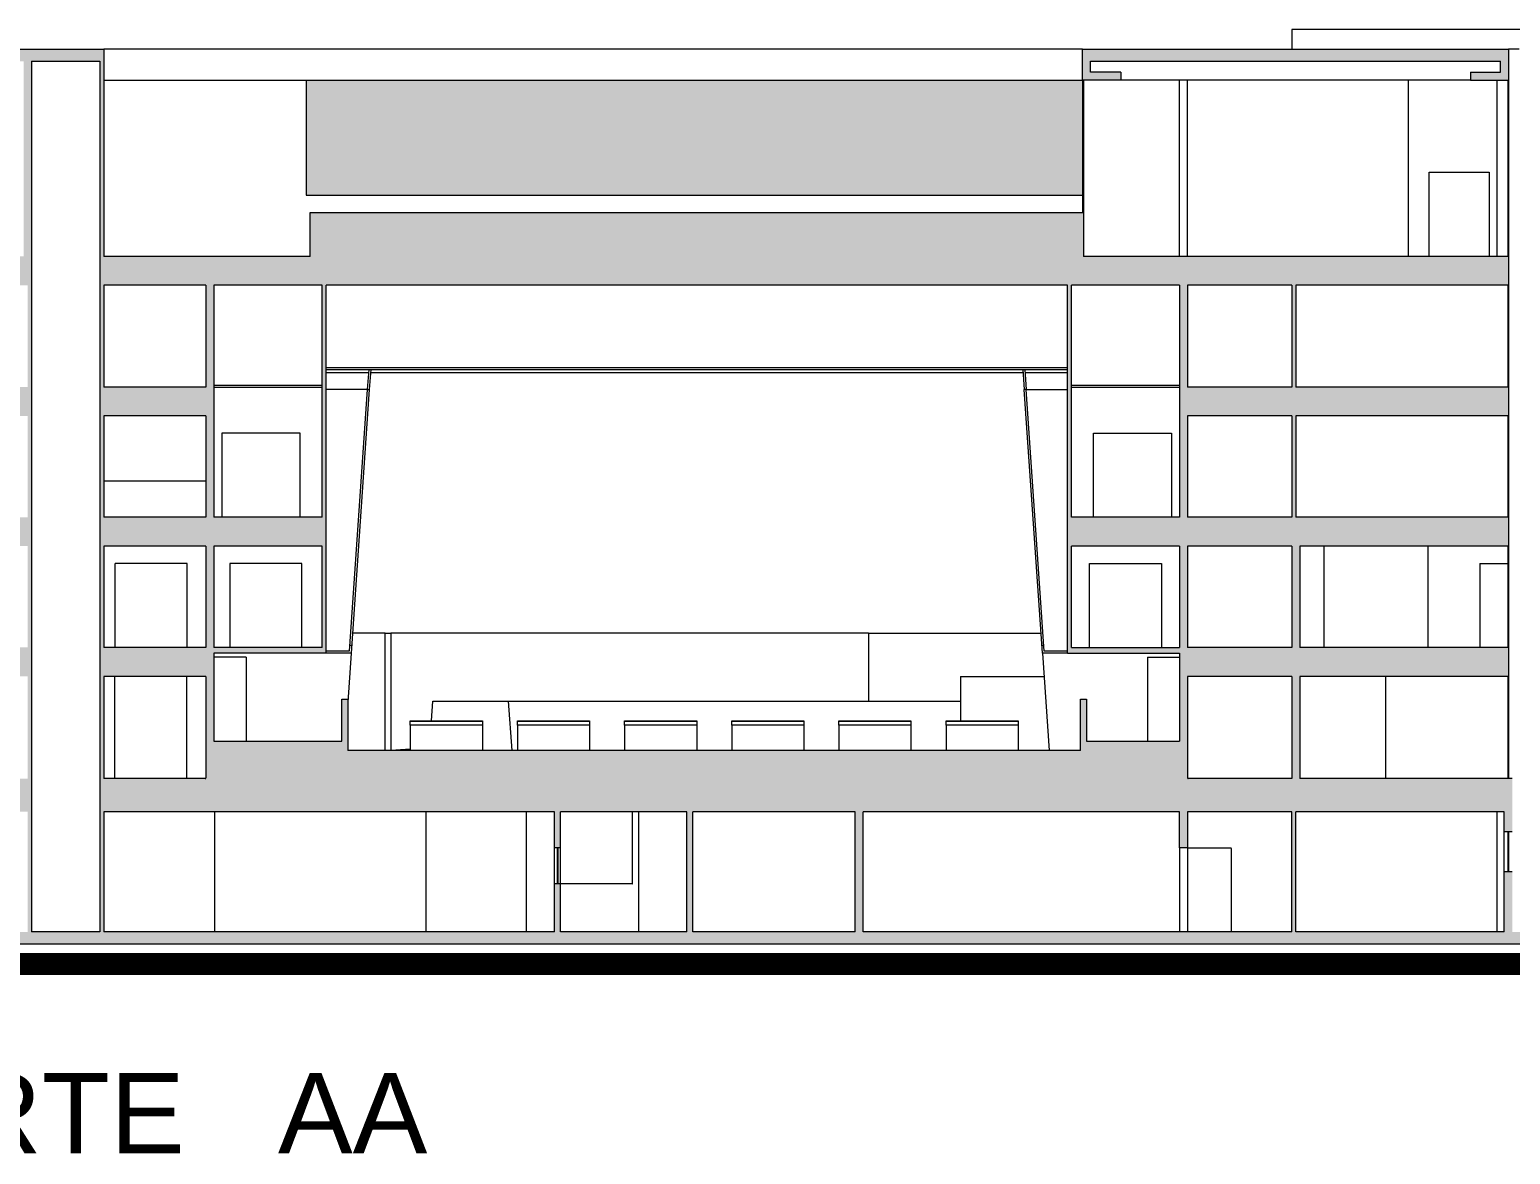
# Model space of a CAD drawing. Header units: metres. Extents: x -331 to 2982, y 362 to 2539.
# Drawn here: x 792.35 to 829.3, y 2333.05 to 2361.12 of the extents above; entities that cross this region are included whole.
import ezdxf

# ---------------------------------------------------------------- set-up
doc = ezdxf.new("R2010")
doc.units = ezdxf.units.M
doc.layers.get('0').update_dxf_attribs({"color": 251})
doc.layers.add('Texto_Salas', color=251, linetype='Continuous')
doc.styles.add('ARIAL', font='arial.ttf')

msp = doc.modelspace()

# ---------------------------------------------------------------- hatches: boundary and pattern name
at = {"lineweight": 0}
h = msp.add_hatch(color=256, dxfattribs=at)
h.paths.add_polyline_path([(794.198, 2360.627), (785.088, 2360.627), (785.088, 2359.857), (786.058, 2359.857), (786.058, 2360.057), (785.288, 2360.057), (785.288, 2360.327), (790.298, 2360.327), (790.298, 2355.457), (786.038, 2355.457), (786.038, 2354.737), (788.698, 2354.737), (788.698, 2352.197), (786.038, 2352.197), (786.038, 2351.477), (792.298, 2351.477), (792.298, 2348.947), (786.038, 2348.947), (786.038, 2348.227), (789.648, 2348.227), (789.648, 2345.697), (786.038, 2345.697), (786.038, 2344.977), (790.55, 2344.977), (790.55, 2342.427), (784.638, 2342.427), (784.638, 2342.377), (784.638, 2341.599), (784.838, 2341.599), (784.838, 2342.127), (789.538, 2342.127), (789.538, 2341.599), (792.298, 2341.599), (792.298, 2338.597), (789.738, 2338.597), (789.738, 2340.977), (789.538, 2340.977), (789.538, 2338.297), (794.198, 2338.297), (794.198, 2338.597), (794.198, 2341.599)])
h.paths.add_polyline_path([(792.198, 2360.327), (792.198, 2359.857), (792.198, 2355.457), (790.398, 2355.457), (790.398, 2360.327)], flags=16)
h.paths.add_polyline_path([(792.398, 2360.327), (794.098, 2360.327), (794.098, 2338.597), (792.398, 2338.597)], flags=16)
h.paths.add_polyline_path([(792.298, 2354.737), (792.298, 2352.197), (790.598, 2352.197), (790.598, 2354.737)], flags=16)
h.paths.add_polyline_path([(790.498, 2354.737), (790.498, 2352.197), (790.198, 2352.197), (790.198, 2354.737)], flags=16)
h.paths.add_polyline_path([(790.098, 2354.737), (790.098, 2352.197), (788.798, 2352.197), (788.798, 2354.737)], flags=16)
h.paths.add_polyline_path([(792.298, 2348.227), (792.298, 2345.697), (789.748, 2345.697), (789.748, 2348.227)], flags=16)
h.paths.add_polyline_path([(792.298, 2344.977), (792.298, 2342.427), (790.61, 2342.427), (790.61, 2344.977)], flags=16)
for points in [[(829.258, 2360.627), (818.628, 2360.627), (818.628, 2359.857), (819.578, 2359.857), (819.578, 2360.057), (818.828, 2360.057), (818.828, 2360.327), (829.058, 2360.327), (829.058, 2360.057), (828.308, 2360.057), (828.308, 2359.857), (829.258, 2359.857)], [(818.628, 2359.857), (799.248, 2359.857), (799.248, 2356.987), (818.628, 2356.987)]]:
    msp.add_hatch(color=256, dxfattribs=at).paths.add_polyline_path(points)
h = msp.add_hatch(color=256, dxfattribs=at)
h.paths.add_polyline_path([(818.248, 2356.557), (799.348, 2356.557), (799.348, 2355.457), (794.198, 2355.457), (794.198, 2354.737), (796.748, 2354.737), (796.748, 2352.197), (794.198, 2352.197), (794.198, 2351.477), (796.748, 2351.477), (796.748, 2348.947), (794.198, 2348.947), (794.198, 2348.227), (796.748, 2348.227), (796.748, 2345.697), (794.198, 2345.697), (794.198, 2344.977), (796.748, 2344.977), (796.748, 2342.427), (794.198, 2342.427), (794.198, 2341.599), (805.448, 2341.599), (805.448, 2340.697), (805.598, 2340.697), (805.598, 2341.599), (808.748, 2341.599), (808.748, 2338.597), (805.598, 2338.597), (805.598, 2339.797), (805.448, 2339.797), (805.448, 2338.597), (794.198, 2338.597), (794.198, 2338.297), (813.148, 2338.297), (813.148, 2338.597), (813.148, 2341.599), (813.148, 2343.124), (800.288, 2343.124), (800.288, 2344.407), (800.138, 2344.407), (800.138, 2343.357), (796.948, 2343.357), (796.948, 2345.557), (799.748, 2345.557), (799.748, 2354.737), (818.248, 2354.737)])
h.paths.add_polyline_path([(799.648, 2354.737), (799.648, 2348.947), (796.948, 2348.947), (796.948, 2354.737)], flags=17)
h.paths.add_polyline_path([(799.648, 2348.227), (799.648, 2345.697), (796.948, 2345.697), (796.948, 2348.227)], flags=16)
h.paths.add_polyline_path([(812.948, 2341.599), (812.948, 2338.597), (808.898, 2338.597), (808.898, 2341.599)], flags=16)
h = msp.add_hatch(color=256, dxfattribs=at)
h.paths.add_polyline_path([(829.258, 2355.457), (818.648, 2355.457), (818.648, 2356.557), (818.248, 2356.557), (818.248, 2354.737), (818.248, 2345.557), (821.048, 2345.557), (821.048, 2343.357), (818.728, 2343.357), (818.728, 2344.407), (818.578, 2344.407), (818.578, 2343.124), (813.148, 2343.124), (813.148, 2341.599), (821.048, 2341.599), (821.048, 2340.697), (821.248, 2340.697), (821.248, 2341.599), (823.848, 2341.599), (823.848, 2338.597), (813.148, 2338.597), (813.148, 2338.297), (837.248, 2338.297), (837.248, 2338.597), (829.348, 2338.597), (829.348, 2340.098), (829.148, 2340.098), (829.148, 2338.597), (823.948, 2338.597), (823.948, 2341.599), (829.148, 2341.599), (829.148, 2341.099), (829.348, 2341.099), (829.348, 2341.599), (829.348, 2342.427), (824.048, 2342.427), (824.048, 2344.977), (829.258, 2344.977), (829.258, 2345.697), (824.048, 2345.697), (824.048, 2348.227), (829.258, 2348.227), (829.258, 2348.947), (823.948, 2348.947), (823.948, 2351.477), (829.258, 2351.477), (829.258, 2352.197), (823.948, 2352.197), (823.948, 2354.737), (829.258, 2354.737)])
h.paths.add_polyline_path([(821.048, 2354.737), (821.048, 2348.947), (818.348, 2348.947), (818.348, 2354.737)], flags=17)
h.paths.add_polyline_path([(821.248, 2354.737), (823.848, 2354.737), (823.848, 2352.197), (821.248, 2352.197)], flags=17)
h.paths.add_polyline_path([(821.248, 2351.477), (823.848, 2351.477), (823.848, 2348.947), (821.248, 2348.947)], flags=17)
h.paths.add_polyline_path([(821.048, 2348.227), (821.048, 2345.697), (818.348, 2345.697), (818.348, 2348.227)], flags=17)
h.paths.add_polyline_path([(821.248, 2348.227), (823.848, 2348.227), (823.848, 2345.697), (821.248, 2345.697)], flags=17)
h.paths.add_polyline_path([(821.248, 2344.977), (823.848, 2344.977), (823.848, 2342.427), (821.248, 2342.427)], flags=17)

# ---------------------------------------------------------------- linework, layer by layer
for p, q in [((785.088, 2360.627), (794.198, 2360.627)), ((792.398, 2360.327), (794.098, 2360.327)), ((792.398, 2360.327), (792.398, 2338.597)), ((794.098, 2360.327), (794.098, 2338.597)), ((818.628, 2360.627), (794.198, 2360.627)), ((794.198, 2360.627), (794.198, 2355.457)), ((818.628, 2360.627), (829.258, 2360.627)), ((818.628, 2359.857), (818.628, 2360.627)), ((818.828, 2360.327), (829.058, 2360.327)), ((818.828, 2360.057), (818.828, 2360.327)), ((829.058, 2360.057), (829.058, 2360.327)), ((829.523, 2360.627), (829.258, 2360.627)), ((829.258, 2360.627), (829.258, 2359.857)), ((819.578, 2360.057), (818.828, 2360.057)), ((819.578, 2360.057), (819.578, 2359.857)), ((828.308, 2360.057), (828.308, 2359.857)), ((828.308, 2360.057), (829.058, 2360.057)), ((794.198, 2359.857), (818.628, 2359.857)), ((818.628, 2359.857), (818.628, 2356.557)), ((819.578, 2359.857), (818.628, 2359.857)), ((818.648, 2359.857), (818.648, 2356.557)), ((828.308, 2359.857), (819.578, 2359.857)), ((821.048, 2355.457), (821.048, 2359.857)), ((821.248, 2355.457), (821.248, 2359.857)), ((826.758, 2355.457), (826.758, 2359.857)), ((828.308, 2359.857), (829.258, 2359.857)), ((828.973, 2355.457), (828.973, 2359.857)), ((829.238, 2359.857), (829.238, 2355.457)), ((829.258, 2359.857), (829.258, 2355.457)), ((818.648, 2356.557), (818.648, 2355.457)), ((799.348, 2355.457), (794.198, 2355.457)), ((829.258, 2355.457), (818.648, 2355.457)), ((829.258, 2355.457), (829.258, 2354.737)), ((794.098, 2354.737), (794.098, 2352.197)), ((794.198, 2354.737), (794.198, 2352.197)), ((796.748, 2354.737), (794.198, 2354.737)), ((794.198, 2354.737), (794.198, 2352.197)), ((796.748, 2354.737), (796.748, 2352.197)), ((799.648, 2354.737), (796.948, 2354.737)), ((796.948, 2354.737), (796.948, 2348.947)), ((799.648, 2348.947), (799.648, 2354.737)), ((818.248, 2354.737), (799.748, 2354.737)), ((799.748, 2345.557), (799.748, 2354.737)), ((818.248, 2345.557), (818.248, 2354.737)), ((821.048, 2354.737), (818.348, 2354.737)), ((818.348, 2348.947), (818.348, 2354.737)), ((821.048, 2354.737), (821.048, 2348.947)), ((823.848, 2354.737), (821.248, 2354.737)), ((821.248, 2354.737), (821.248, 2352.197)), ((823.848, 2354.737), (823.848, 2352.197)), ((829.258, 2354.737), (823.948, 2354.737)), ((823.948, 2354.737), (823.948, 2352.197)), ((829.238, 2354.737), (829.238, 2352.197)), ((829.258, 2354.737), (829.258, 2352.197)), ((799.748, 2352.685), (818.248, 2352.685)), ((799.748, 2352.635), (818.248, 2352.635)), ((800.81, 2352.635), (800.776, 2352.135)), ((800.86, 2352.635), (800.826, 2352.135)), ((817.135, 2352.635), (817.17, 2352.135)), ((817.186, 2352.635), (817.22, 2352.135)), ((796.748, 2352.197), (794.198, 2352.197)), ((796.948, 2352.247), (799.648, 2352.247)), ((796.948, 2352.197), (799.648, 2352.197)), ((800.804, 2352.552), (799.748, 2352.552)), ((817.141, 2352.552), (800.855, 2352.552)), ((818.248, 2352.552), (817.191, 2352.552)), ((818.348, 2352.247), (821.048, 2352.247)), ((818.348, 2352.197), (821.048, 2352.197)), ((823.848, 2352.197), (821.248, 2352.197)), ((829.258, 2352.197), (823.948, 2352.197)), ((829.258, 2352.197), (829.258, 2351.477)), ((800.776, 2352.135), (799.748, 2352.135)), ((800.826, 2352.135), (800.372, 2345.557)), ((800.776, 2352.135), (800.826, 2352.135)), ((817.624, 2345.557), (817.17, 2352.135)), ((817.22, 2352.135), (817.17, 2352.135)), ((817.22, 2352.135), (818.248, 2352.135)), ((794.098, 2351.477), (794.098, 2348.947)), ((794.198, 2351.477), (794.198, 2348.947)), ((796.748, 2351.477), (794.198, 2351.477)), ((794.198, 2351.477), (794.198, 2348.947)), ((796.748, 2351.477), (796.748, 2348.947)), ((823.848, 2351.477), (821.248, 2351.477)), ((821.248, 2351.477), (821.248, 2348.947)), ((823.848, 2351.477), (823.848, 2348.947)), ((829.258, 2351.477), (823.948, 2351.477)), ((823.948, 2351.477), (823.948, 2348.947)), ((829.238, 2351.477), (829.238, 2348.947)), ((829.258, 2351.477), (829.258, 2348.947)), ((796.748, 2349.847), (794.198, 2349.847)), ((796.748, 2348.947), (794.198, 2348.947)), ((799.648, 2348.947), (796.948, 2348.947)), ((821.048, 2348.947), (818.348, 2348.947)), ((823.848, 2348.947), (821.248, 2348.947)), ((829.258, 2348.947), (823.948, 2348.947)), ((829.258, 2348.947), (829.258, 2348.227)), ((794.098, 2348.227), (794.098, 2345.697)), ((794.198, 2348.227), (794.198, 2345.697)), ((796.748, 2348.227), (794.198, 2348.227)), ((794.198, 2348.227), (794.198, 2345.697)), ((796.748, 2348.227), (796.748, 2345.697)), ((799.648, 2348.227), (796.948, 2348.227)), ((796.948, 2348.227), (796.948, 2345.697)), ((799.648, 2345.697), (799.648, 2348.227)), ((821.048, 2348.227), (818.348, 2348.227)), ((818.348, 2345.697), (818.348, 2348.227)), ((821.048, 2348.227), (821.048, 2345.697)), ((823.848, 2348.227), (821.248, 2348.227)), ((821.248, 2348.227), (821.248, 2345.697)), ((823.848, 2348.227), (823.848, 2345.697)), ((829.258, 2348.227), (824.048, 2348.227)), ((824.048, 2348.227), (824.048, 2345.697)), ((824.648, 2348.227), (824.648, 2345.697)), ((827.251, 2345.697), (827.251, 2348.227)), ((829.238, 2348.227), (829.238, 2345.697)), ((829.258, 2348.227), (829.258, 2345.697)), ((794.48, 2345.697), (794.48, 2347.797)), ((796.28, 2347.797), (794.48, 2347.797)), ((796.28, 2345.697), (796.28, 2347.797)), ((828.538, 2347.797), (828.538, 2345.697)), ((828.538, 2347.797), (829.238, 2347.797)), ((801.223, 2346.057), (800.407, 2346.057)), ((813.283, 2346.057), (801.363, 2346.057)), ((813.283, 2346.057), (817.589, 2346.057)), ((813.283, 2346.057), (813.283, 2344.357)), ((796.748, 2345.697), (794.198, 2345.697)), ((799.648, 2345.697), (796.948, 2345.697)), ((799.748, 2345.557), (796.948, 2345.557)), ((796.948, 2345.557), (796.948, 2343.357)), ((800.372, 2345.557), (799.748, 2345.557)), ((800.372, 2345.557), (800.288, 2344.335)), ((800.336, 2345.757), (800.386, 2345.757)), ((817.61, 2345.757), (817.66, 2345.757)), ((818.248, 2345.557), (817.624, 2345.557)), ((817.624, 2345.557), (817.791, 2343.124)), ((818.248, 2345.557), (821.048, 2345.557)), ((818.348, 2345.697), (821.048, 2345.697)), ((821.048, 2345.557), (821.048, 2343.357)), ((823.848, 2345.697), (821.248, 2345.697)), ((829.258, 2345.697), (824.048, 2345.697)), ((829.258, 2345.697), (829.258, 2344.977)), ((797.752, 2345.457), (796.948, 2345.457)), ((797.752, 2345.457), (797.752, 2343.357)), ((820.244, 2345.457), (820.244, 2343.357)), ((820.244, 2345.457), (821.048, 2345.457)), ((794.098, 2344.977), (794.098, 2342.427)), ((794.198, 2344.977), (794.198, 2342.427)), ((796.748, 2344.977), (794.198, 2344.977)), ((794.198, 2344.977), (794.198, 2342.427)), ((794.473, 2342.427), (794.473, 2344.977)), ((796.273, 2342.427), (796.273, 2344.977)), ((796.748, 2344.977), (796.748, 2342.442)), ((815.583, 2344.977), (815.583, 2343.869)), ((815.583, 2344.977), (817.664, 2344.977)), ((823.848, 2344.977), (821.248, 2344.977)), ((821.248, 2344.977), (821.248, 2342.442)), ((823.848, 2344.977), (823.848, 2342.427)), ((829.258, 2344.977), (824.048, 2344.977)), ((824.048, 2344.977), (824.048, 2342.427)), ((826.188, 2344.977), (826.188, 2342.427)), ((829.238, 2344.977), (829.238, 2342.427)), ((829.258, 2344.977), (829.258, 2342.427)), ((804.293, 2344.357), (804.381, 2343.124)), ((803.648, 2343.849), (801.848, 2343.849)), ((801.848, 2343.76), (801.848, 2343.124)), ((803.648, 2343.76), (803.648, 2343.124)), ((806.322, 2343.849), (804.522, 2343.849)), ((804.522, 2343.76), (804.522, 2343.124)), ((806.322, 2343.76), (806.322, 2343.124)), ((808.996, 2343.849), (807.196, 2343.849)), ((807.196, 2343.76), (807.196, 2343.124)), ((808.996, 2343.76), (808.996, 2343.124)), ((811.67, 2343.849), (809.87, 2343.849)), ((809.87, 2343.76), (809.87, 2343.124)), ((811.67, 2343.76), (811.67, 2343.124)), ((814.344, 2343.849), (812.544, 2343.849)), ((812.544, 2343.76), (812.544, 2343.124)), ((814.344, 2343.76), (814.344, 2343.124)), ((817.018, 2343.849), (815.218, 2343.849)), ((815.218, 2343.76), (815.218, 2343.124)), ((817.018, 2343.76), (817.018, 2343.124)), ((818.578, 2343.124), (800.288, 2343.124)), ((801.848, 2343.157), (801.363, 2343.13)), ((796.733, 2342.427), (794.198, 2342.427)), ((823.848, 2342.427), (821.263, 2342.427)), ((829.348, 2342.427), (824.048, 2342.427)), ((805.448, 2341.599), (794.198, 2341.599)), ((794.198, 2341.599), (794.198, 2338.597)), ((796.968, 2338.597), (796.968, 2341.599)), ((802.248, 2338.597), (802.248, 2341.599)), ((804.748, 2338.597), (804.748, 2341.599)), ((805.448, 2340.697), (805.448, 2341.599)), ((808.748, 2341.599), (805.598, 2341.599)), ((805.598, 2340.697), (805.598, 2341.599)), ((807.398, 2339.812), (807.398, 2341.599)), ((807.548, 2338.597), (807.548, 2341.599)), ((808.748, 2338.597), (808.748, 2341.599)), ((812.948, 2341.599), (808.898, 2341.599)), ((808.898, 2338.597), (808.898, 2341.599)), ((812.948, 2338.597), (812.948, 2341.599)), ((821.048, 2341.599), (813.148, 2341.599)), ((813.148, 2338.597), (813.148, 2341.599)), ((823.848, 2341.599), (821.248, 2341.599)), ((823.848, 2338.597), (823.848, 2341.599)), ((829.148, 2341.599), (823.948, 2341.599)), ((823.948, 2338.597), (823.948, 2341.599)), ((828.973, 2338.597), (828.973, 2341.599)), ((829.148, 2341.099), (829.148, 2341.599)), ((829.148, 2340.098), (829.148, 2341.099)), ((829.348, 2341.099), (829.148, 2341.099)), ((829.238, 2341.099), (829.238, 2340.098)), ((829.258, 2341.099), (829.258, 2340.098)), ((805.448, 2339.797), (805.448, 2340.697)), ((805.598, 2340.697), (805.448, 2340.697)), ((805.513, 2340.697), (805.513, 2339.797)), ((805.533, 2340.697), (805.533, 2339.797)), ((805.598, 2339.797), (805.598, 2340.697)), ((821.048, 2340.697), (821.048, 2338.597)), ((821.248, 2340.697), (821.248, 2338.597)), ((821.248, 2340.697), (822.323, 2340.697)), ((822.338, 2340.682), (822.338, 2338.597)), ((829.148, 2338.597), (829.148, 2340.098)), ((829.348, 2340.098), (829.148, 2340.098)), ((805.448, 2338.597), (805.448, 2339.797)), ((805.598, 2339.797), (805.448, 2339.797)), ((807.383, 2339.797), (805.598, 2339.797)), ((805.598, 2338.597), (805.598, 2339.797)), ((794.098, 2338.597), (792.398, 2338.597)), ((805.448, 2338.597), (794.198, 2338.597)), ((808.748, 2338.597), (805.598, 2338.597)), ((812.948, 2338.597), (808.898, 2338.597)), ((823.848, 2338.597), (813.148, 2338.597)), ((829.148, 2338.597), (823.948, 2338.597))]:
    msp.add_line(p, q, dxfattribs=at)
for points in [[(837.338, 2361.117), (823.848, 2361.117), (823.848, 2360.627)], [(799.248, 2359.857), (799.248, 2356.987), (818.628, 2356.987)], [(827.273, 2355.457), (827.273, 2357.557), (828.773, 2357.557), (828.773, 2355.457)], [(799.348, 2355.457), (799.348, 2356.557), (818.648, 2356.557)], [(800.776, 2352.135), (800.326, 2345.607), (799.748, 2345.607)], [(818.248, 2345.607), (817.67, 2345.607), (817.22, 2352.135)], [(799.098, 2348.947), (799.098, 2351.047), (797.148, 2351.047), (797.148, 2348.947)], [(818.898, 2348.947), (818.898, 2351.047), (820.848, 2351.047), (820.848, 2348.947)], [(799.142, 2345.697), (799.142, 2347.797), (797.342, 2347.797), (797.342, 2345.697)], [(818.798, 2345.697), (818.798, 2347.797), (820.598, 2347.797), (820.598, 2345.697)], [(801.223, 2343.124), (801.223, 2346.057), (801.363, 2346.057), (801.363, 2343.124)], [(796.948, 2343.357), (800.138, 2343.357), (800.138, 2344.407), (800.288, 2344.407), (800.288, 2343.124)], [(802.378, 2343.869), (802.413, 2344.357), (815.583, 2344.357)], [(818.578, 2343.124), (818.578, 2344.407), (818.728, 2344.407), (818.728, 2343.357), (821.048, 2343.357)], [(821.248, 2341.599), (821.248, 2340.697), (821.048, 2340.697), (821.048, 2341.599)]]:
    msp.add_lwpolyline(points, dxfattribs=at)
msp.add_lwpolyline([(931.423, 2343.722), (929.888, 2343.722), (929.788, 2343.722), (929.788, 2343.572, 0.030187), (913.224, 2343.572), (913.224, 2343.722), (911.027, 2343.722), (898.281, 2342.677), (898.281, 2338.397), (893.881, 2338.397), (893.881, 2339.558), (892.966, 2339.558), (892.966, 2339.458, 0.046154), (886.466, 2339.458), (886.466, 2339.558), (886.269, 2339.558), (886.269, 2338.297), (789.538, 2338.297), (789.538, 2340.977), (765, 2340.977), (765, 2340.927), (647.595, 2340.927)], format="xyb", dxfattribs=at)
for points in [[(801.848, 2343.869), (803.648, 2343.869), (803.648, 2343.76), (801.848, 2343.76)], [(804.522, 2343.869), (806.322, 2343.869), (806.322, 2343.76), (804.522, 2343.76)], [(807.196, 2343.869), (808.996, 2343.869), (808.996, 2343.76), (807.196, 2343.76)], [(809.87, 2343.869), (811.67, 2343.869), (811.67, 2343.76), (809.87, 2343.76)], [(812.544, 2343.869), (814.344, 2343.869), (814.344, 2343.76), (812.544, 2343.76)], [(815.218, 2343.869), (817.018, 2343.869), (817.018, 2343.76), (815.218, 2343.76)]]:
    msp.add_lwpolyline(points, close=True, dxfattribs=at)
at = {"lineweight": 0, "const_width": 0.55}
msp.add_lwpolyline([(931.423, 2343.222), (930.288, 2343.222), (930.288, 2343.04, 0.03213), (912.724, 2343.04), (912.724, 2343.222), (911.047, 2343.222), (898.781, 2342.217), (898.781, 2337.897), (893.381, 2337.897), (893.381, 2338.914, 0.047633), (886.769, 2338.982), (886.769, 2337.797), (789.038, 2337.797), (789.038, 2340.477), (765.5, 2340.477), (765.5, 2340.427), (647.095, 2340.427)], format="xyb", dxfattribs=at)
at = {"lineweight": 0}
for centre, start, end in [((796.733, 2342.442), 270, 0), ((821.263, 2342.442), 180, 270), ((822.323, 2340.682), 360, 90), ((807.383, 2339.812), 270, 0)]:
    msp.add_arc(centre, 0.015, start, end, dxfattribs=at)

# ---------------------------------------------------------------- texts
at = {"layer": 'Texto_Salas', "lineweight": 0, "insert": (794.357, 2333.046), "char_height": 2, "width": 19.86522, "attachment_point": 8, "style": 'ARIAL'}
msp.add_mtext('CORTE   AA', dxfattribs=at)

doc.saveas('drawing.dxf')
